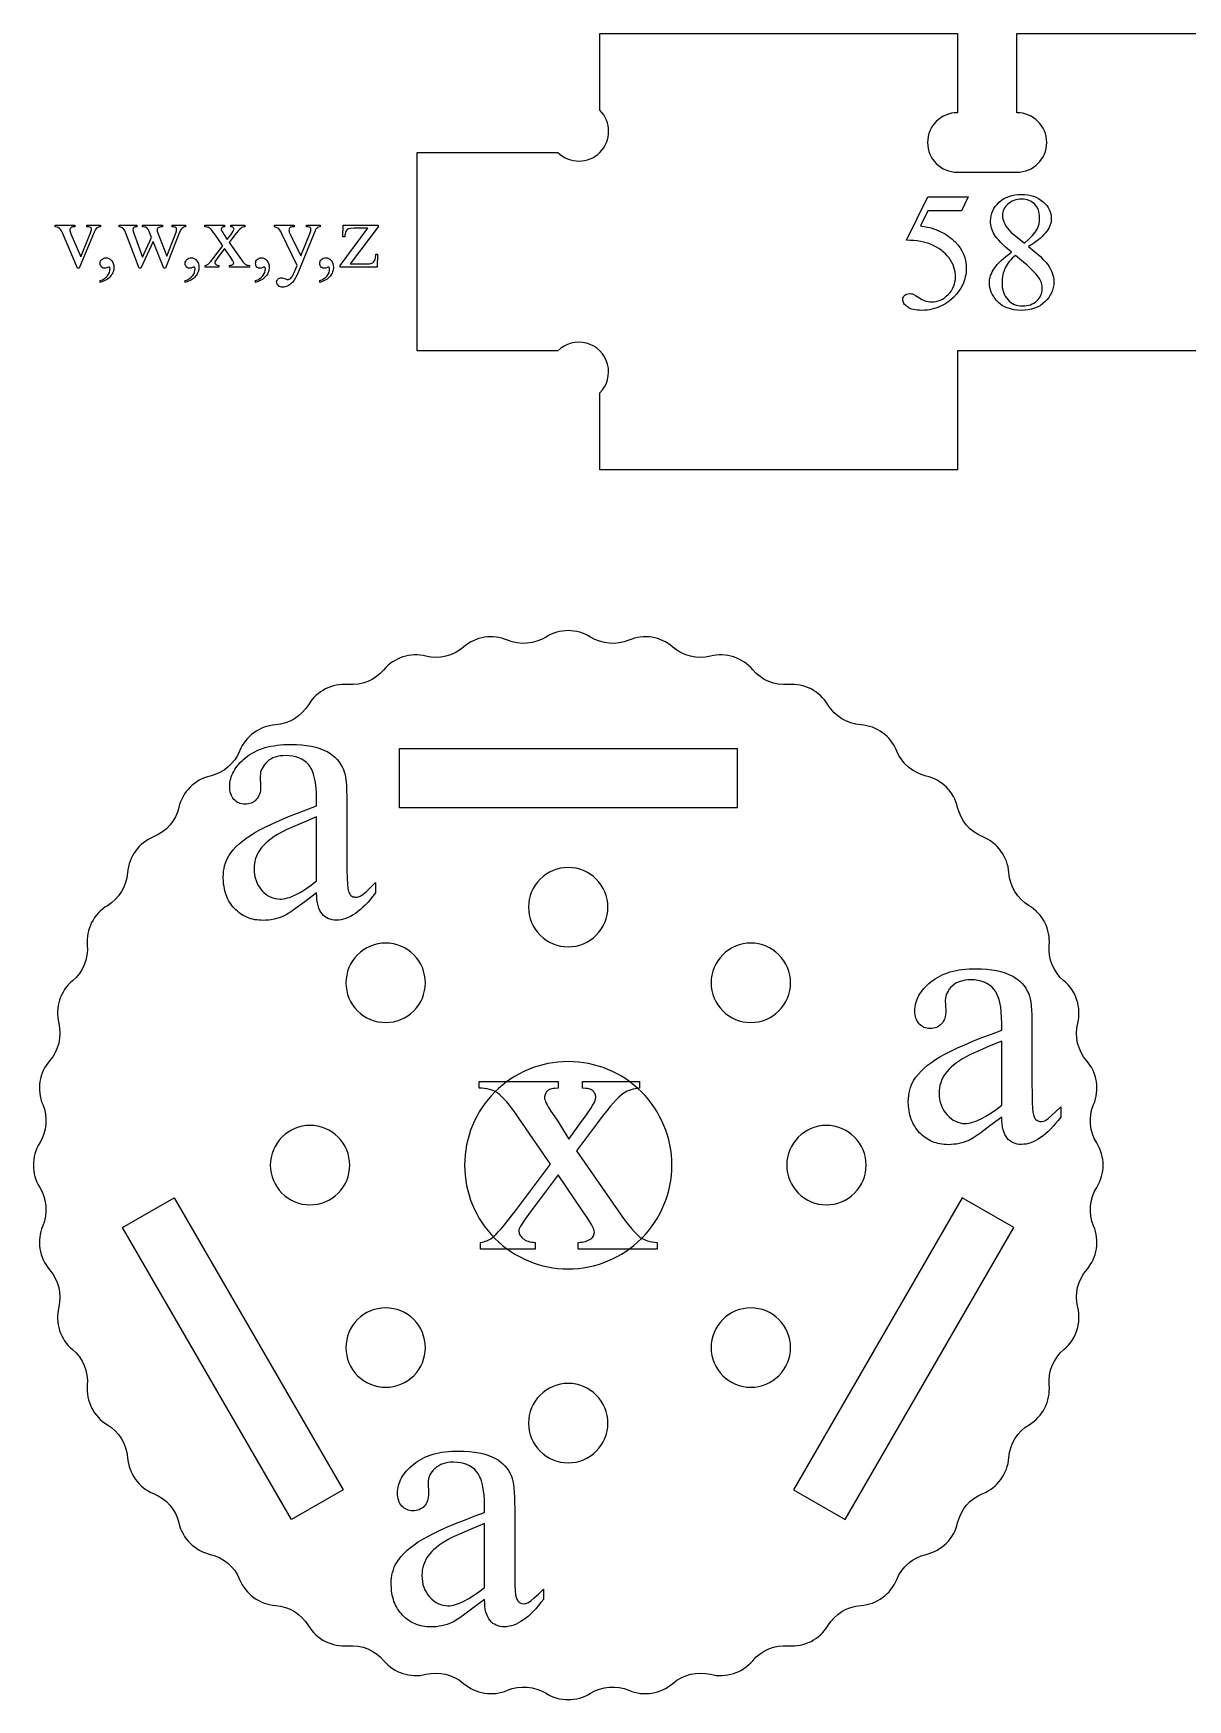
# Model space of a CAD drawing. Extents: x 7 to 905, y -397 to 592.
# Drawn here: x 232.5 to 325.5, y 12.1 to 146.5 of the extents above; entities that cross this region are included whole.
import ezdxf

# ---------------------------------------------------------------- set-up
doc = ezdxf.new("R2010")
doc.units = 0
doc.header["$MEASUREMENT"] = 0
for name, color, linetype in [('EXT', 1, 'CONTINUOUS'), ('INT', 5, 'CONTINUOUS'), ('TEXT', 18, 'CONTINUOUS')]:
    doc.layers.add(name, color=color, linetype=linetype)

msp = doc.modelspace()

# ---------------------------------------------------------------- linework, layer by layer
at = {"layer": 'EXT'}
msp.add_lwpolyline([(351.75, 120.85), (306.95, 120.85), (306.95, 111.25), (278.15, 111.25), (278.15, 117.46, 1), (274.76, 120.85), (263.43, 120.85), (263.43, 136.85), (274.76, 136.85, 1), (278.15, 140.25), (278.15, 146.45), (306.95, 146.45), (306.95, 140.05, 1), (306.95, 135.25), (311.75, 135.25, 1), (311.75, 140.05), (311.75, 146.45), (346.95, 146.45)], format="xyb", dxfattribs=at)
msp.add_lwpolyline([(233.26, 50.3, 0.286149), (233.82, 46.77, -0.244114), (234.55, 43.74, 0.286149), (235.66, 40.34, -0.244114), (236.85, 37.46, 0.286149), (238.47, 34.27, -0.244114), (240.1, 31.62, 0.286149), (242.2, 28.72, -0.244114), (244.23, 26.35, 0.286149), (246.76, 23.82, -0.244114), (249.12, 21.8, 0.286149), (252.02, 19.7, -0.244114), (254.67, 18.07, 0.286149), (257.86, 16.45, -0.244114), (260.74, 15.25, 0.286149), (264.14, 14.15, -0.244114), (267.17, 13.42, 0.286149), (270.7, 12.86, -0.244114), (273.81, 12.62, 0.286149), (277.39, 12.62, -0.244114), (280.49, 12.86, 0.286149), (284.03, 13.42, -0.244114), (287.06, 14.15, 0.286149), (290.46, 15.25, -0.244114), (293.34, 16.45, 0.286149), (296.52, 18.07, -0.244114), (299.18, 19.7, 0.286149), (302.07, 21.8, -0.244114), (304.44, 23.82, 0.286149), (306.97, 26.35, -0.244114), (308.99, 28.72, 0.286149), (311.1, 31.62, -0.244114), (312.73, 34.27, 0.286149), (314.35, 37.46, -0.244114), (315.54, 40.34, 0.286149), (316.65, 43.74, -0.244114), (317.37, 46.77, 0.286149), (317.93, 50.3, -0.244114), (318.18, 53.41, 0.286149), (318.18, 56.99, -0.244114), (317.93, 60.09, 0.286149), (317.37, 63.62, -0.244114), (316.65, 66.65, 0.286149), (315.54, 70.06, -0.244114), (314.35, 72.93, 0.286149), (312.73, 76.12, -0.244114), (311.1, 78.78, 0.286149), (308.99, 81.67, -0.244114), (306.97, 84.04, 0.286149), (304.44, 86.57, -0.244114), (302.07, 88.59, 0.286149), (299.18, 90.7, -0.244114), (296.52, 92.32, 0.286149), (293.34, 93.95, -0.244114), (290.46, 95.14, 0.286149), (287.06, 96.24, -0.244114), (284.03, 96.97, 0.286149), (280.49, 97.53, -0.244114), (277.39, 97.78, 0.286149), (273.81, 97.78, -0.244114), (270.7, 97.53, 0.286149), (267.17, 96.97, -0.244114), (264.14, 96.24, 0.286149), (260.74, 95.14, -0.244114), (257.86, 93.95, 0.286149), (254.67, 92.32, -0.244114), (252.02, 90.7, 0.286149), (249.12, 88.59, -0.244114), (246.76, 86.57, 0.286149), (244.23, 84.04, -0.244114), (242.2, 81.67, 0.286149), (240.1, 78.78, -0.244114), (238.47, 76.12, 0.286149), (236.85, 72.93, -0.244114), (235.66, 70.06, 0.286149), (234.55, 66.65, -0.244114), (233.82, 63.62, 0.286149), (233.26, 60.09, -0.244114), (233.02, 56.99, 0.286149), (233.02, 53.41, -0.244114)], format="xyb", close=True, dxfattribs=at)
at = {"layer": 'INT'}
for points in [[(262, 84), (262, 88.8), (289.2, 88.8), (289.2, 84)], [(253.3, 26.62), (239.7, 50.17), (243.86, 52.57), (257.46, 29.02)], [(297.9, 26.62), (311.5, 50.17), (307.34, 52.57), (293.74, 29.02)]]:
    msp.add_lwpolyline(points, close=True, dxfattribs=at)
for points in [[(275.6, 79.2, 0.414214), (272.4, 76, 0.414214), (275.6, 72.8, 0.414214), (278.8, 76, 0.414214)], [(260.89, 73.1, 0.414214), (257.69, 69.9, 0.414214), (260.89, 66.7, 0.414214), (264.09, 69.9, 0.414214)], [(290.31, 73.1, 0.414214), (287.11, 69.9, 0.414214), (290.31, 66.7, 0.414214), (293.51, 69.9, 0.414214)], [(275.6, 63.55, 0.414214), (267.25, 55.2, 0.414214), (275.6, 46.84, 0.414214), (283.95, 55.2, 0.414214)], [(254.8, 58.4, 0.414214), (251.6, 55.2, 0.414214), (254.8, 52, 0.414214), (258, 55.2, 0.414214)], [(296.4, 58.4, 0.414214), (293.2, 55.2, 0.414214), (296.4, 52, 0.414214), (299.6, 55.2, 0.414214)], [(260.89, 43.69, 0.414214), (257.69, 40.49, 0.414214), (260.89, 37.29, 0.414214), (264.09, 40.49, 0.414214)], [(290.31, 43.69, 0.414214), (287.11, 40.49, 0.414214), (290.31, 37.29, 0.414214), (293.51, 40.49, 0.414214)], [(275.6, 37.6, 0.414214), (272.4, 34.4, 0.414214), (275.6, 31.2, 0.414214), (278.8, 34.4, 0.414214)]]:
    msp.add_lwpolyline(points, format="xyb", close=True, dxfattribs=at)
at = {"layer": 'TEXT'}
for points in [[(307.81, 133.27), (307.29, 132.15), (304.58, 132.15), (303.99, 130.94), (304.42, 130.86), (304.83, 130.76), (305.02, 130.7), (305.21, 130.63), (305.39, 130.56), (305.57, 130.48), (305.74, 130.4), (305.91, 130.3), (306.07, 130.21), (306.22, 130.1), (306.37, 130), (306.51, 129.88), (306.65, 129.76), (306.78, 129.63), (306.99, 129.4), (307.17, 129.16), (307.32, 128.91), (307.44, 128.65), (307.54, 128.38), (307.61, 128.1), (307.65, 127.81), (307.66, 127.51), (307.66, 127.33), (307.65, 127.16), (307.62, 126.99), (307.59, 126.82), (307.55, 126.66), (307.5, 126.5), (307.44, 126.34), (307.38, 126.19), (307.22, 125.9), (307.05, 125.63), (306.86, 125.39), (306.65, 125.16), (306.42, 124.96), (306.19, 124.78), (305.94, 124.62), (305.67, 124.48), (305.48, 124.39), (305.29, 124.32), (305.1, 124.26), (304.9, 124.21), (304.7, 124.17), (304.51, 124.14), (304.31, 124.12), (304.11, 124.11), (303.91, 124.12), (303.73, 124.13), (303.56, 124.15), (303.41, 124.18), (303.27, 124.22), (303.14, 124.27), (303.03, 124.32), (302.93, 124.39), (302.84, 124.46), (302.77, 124.53), (302.7, 124.6), (302.65, 124.68), (302.61, 124.76), (302.58, 124.83), (302.57, 124.91), (302.56, 125), (302.57, 125.09), (302.6, 125.17), (302.65, 125.25), (302.71, 125.33), (302.79, 125.39), (302.89, 125.43), (302.99, 125.46), (303.1, 125.47), (303.26, 125.45), (303.33, 125.44), (303.4, 125.41), (303.58, 125.32), (303.84, 125.14), (303.97, 125.06), (304.09, 124.99), (304.22, 124.93), (304.34, 124.88), (304.47, 124.85), (304.6, 124.82), (304.72, 124.8), (304.85, 124.8), (305.04, 124.81), (305.23, 124.83), (305.41, 124.88), (305.58, 124.94), (305.75, 125.03), (305.91, 125.13), (306.06, 125.25), (306.21, 125.39), (306.35, 125.54), (306.47, 125.69), (306.57, 125.86), (306.65, 126.04), (306.72, 126.22), (306.76, 126.41), (306.79, 126.61), (306.8, 126.82), (306.79, 127.02), (306.77, 127.22), (306.73, 127.41), (306.67, 127.6), (306.6, 127.79), (306.51, 127.98), (306.4, 128.16), (306.28, 128.34), (306.14, 128.51), (305.99, 128.67), (305.83, 128.82), (305.65, 128.96), (305.47, 129.1), (305.27, 129.22), (305.05, 129.33), (304.83, 129.43), (304.64, 129.5), (304.44, 129.56), (304.21, 129.62), (303.98, 129.67), (303.72, 129.71), (303.45, 129.74), (303.16, 129.76), (302.86, 129.78), (304.58, 133.27)], [(311.31, 128.81), (310.83, 129.22), (310.62, 129.42), (310.44, 129.6), (310.28, 129.77), (310.14, 129.93), (310.03, 130.08), (309.94, 130.21), (309.87, 130.35), (309.8, 130.48), (309.75, 130.62), (309.71, 130.75), (309.67, 130.89), (309.65, 131.03), (309.63, 131.17), (309.63, 131.32), (309.64, 131.53), (309.67, 131.74), (309.72, 131.94), (309.8, 132.13), (309.89, 132.32), (310.01, 132.49), (310.15, 132.66), (310.31, 132.83), (310.48, 132.97), (310.67, 133.1), (310.88, 133.21), (311.09, 133.3), (311.33, 133.37), (311.57, 133.42), (311.83, 133.45), (312.1, 133.46), (312.37, 133.45), (312.62, 133.42), (312.86, 133.38), (313.09, 133.31), (313.3, 133.23), (313.5, 133.13), (313.68, 133.01), (313.86, 132.87), (314.01, 132.72), (314.15, 132.56), (314.26, 132.4), (314.35, 132.24), (314.43, 132.07), (314.48, 131.89), (314.51, 131.71), (314.52, 131.52), (314.52, 131.39), (314.5, 131.27), (314.47, 131.14), (314.43, 131.01), (314.38, 130.88), (314.32, 130.75), (314.25, 130.62), (314.16, 130.49), (314.06, 130.36), (313.93, 130.22), (313.78, 130.07), (313.61, 129.92), (313.41, 129.76), (313.19, 129.6), (312.94, 129.43), (312.67, 129.26), (313.2, 128.83), (313.64, 128.45), (313.82, 128.28), (313.98, 128.12), (314.11, 127.97), (314.22, 127.84), (314.33, 127.67), (314.44, 127.49), (314.52, 127.32), (314.59, 127.14), (314.65, 126.96), (314.69, 126.78), (314.71, 126.6), (314.72, 126.41), (314.71, 126.18), (314.67, 125.95), (314.62, 125.74), (314.54, 125.53), (314.44, 125.33), (314.31, 125.14), (314.17, 124.96), (314, 124.79), (313.81, 124.63), (313.61, 124.49), (313.39, 124.38), (313.16, 124.28), (312.92, 124.21), (312.66, 124.16), (312.38, 124.12), (312.1, 124.11), (311.79, 124.13), (311.49, 124.16), (311.22, 124.23), (310.96, 124.31), (310.84, 124.37), (310.72, 124.43), (310.6, 124.49), (310.49, 124.57), (310.39, 124.64), (310.29, 124.73), (310.19, 124.82), (310.1, 124.92), (309.97, 125.08), (309.85, 125.25), (309.75, 125.42), (309.67, 125.59), (309.61, 125.77), (309.57, 125.95), (309.54, 126.14), (309.53, 126.32), (309.54, 126.47), (309.55, 126.62), (309.59, 126.77), (309.63, 126.92), (309.69, 127.07), (309.76, 127.21), (309.84, 127.36), (309.93, 127.51), (310.04, 127.66), (310.17, 127.81), (310.31, 127.97), (310.48, 128.13), (310.66, 128.29), (310.86, 128.46), (311.08, 128.63)], [(312.36, 129.52), (312.72, 129.86), (313.01, 130.16), (313.12, 130.29), (313.22, 130.42), (313.3, 130.54), (313.37, 130.65), (313.46, 130.86), (313.53, 131.09), (313.56, 131.33), (313.58, 131.59), (313.57, 131.76), (313.55, 131.92), (313.52, 132.07), (313.48, 132.21), (313.43, 132.34), (313.36, 132.46), (313.28, 132.58), (313.19, 132.68), (313.08, 132.77), (312.97, 132.85), (312.85, 132.92), (312.72, 132.98), (312.59, 133.02), (312.44, 133.05), (312.28, 133.07), (312.12, 133.07), (311.95, 133.07), (311.8, 133.05), (311.65, 133.02), (311.5, 132.98), (311.37, 132.92), (311.24, 132.85), (311.13, 132.77), (311.02, 132.68), (310.92, 132.58), (310.83, 132.48), (310.76, 132.37), (310.7, 132.26), (310.65, 132.14), (310.62, 132.02), (310.6, 131.9), (310.59, 131.77), (310.6, 131.59), (310.64, 131.42), (310.69, 131.25), (310.77, 131.08), (310.86, 130.91), (310.98, 130.74), (311.12, 130.58), (311.27, 130.42)], [(234.27, 130.99), (235.86, 130.99), (235.86, 130.85), (235.75, 130.85), (235.68, 130.85), (235.63, 130.83), (235.58, 130.81), (235.53, 130.78), (235.5, 130.74), (235.48, 130.7), (235.46, 130.65), (235.46, 130.59), (235.46, 130.53), (235.48, 130.45), (235.54, 130.29), (236.32, 128.42), (237.11, 130.36), (237.17, 130.54), (237.19, 130.61), (237.19, 130.67), (237.19, 130.72), (237.16, 130.76), (237.12, 130.8), (237.06, 130.83), (236.97, 130.85), (236.81, 130.85), (236.81, 130.99), (237.91, 130.99), (237.91, 130.85), (237.82, 130.84), (237.75, 130.83), (237.69, 130.8), (237.64, 130.77), (237.58, 130.71), (237.52, 130.63), (237.47, 130.53), (237.41, 130.41), (236.21, 127.51), (236.06, 127.51), (234.86, 130.36), (234.78, 130.53), (234.7, 130.64), (234.62, 130.72), (234.51, 130.79), (234.42, 130.82), (234.27, 130.85)], [(239.43, 130.99), (240.84, 130.99), (240.84, 130.85), (240.75, 130.84), (240.68, 130.83), (240.62, 130.81), (240.58, 130.78), (240.56, 130.75), (240.54, 130.71), (240.53, 130.67), (240.52, 130.62), (240.54, 130.5), (240.59, 130.35), (241.31, 128.4), (242.04, 129.99), (241.84, 130.48), (241.8, 130.59), (241.74, 130.67), (241.68, 130.74), (241.61, 130.79), (241.56, 130.81), (241.5, 130.83), (241.31, 130.85), (241.31, 130.99), (242.92, 130.99), (242.92, 130.85), (242.79, 130.84), (242.69, 130.82), (242.61, 130.79), (242.54, 130.76), (242.51, 130.72), (242.49, 130.68), (242.47, 130.63), (242.47, 130.57), (242.47, 130.49), (242.5, 130.42), (243.26, 128.48), (243.98, 130.35), (244.03, 130.53), (244.04, 130.6), (244.05, 130.66), (244.04, 130.7), (244.03, 130.73), (244.01, 130.76), (243.98, 130.79), (243.93, 130.81), (243.87, 130.83), (243.79, 130.85), (243.7, 130.85), (243.7, 130.99), (244.76, 130.99), (244.76, 130.85), (244.68, 130.84), (244.61, 130.81), (244.54, 130.77), (244.48, 130.72), (244.43, 130.66), (244.37, 130.59), (244.33, 130.51), (244.29, 130.42), (243.16, 127.51), (243.01, 127.51), (242.16, 129.66), (241.18, 127.51), (241.04, 127.51), (239.96, 130.35), (239.91, 130.47), (239.85, 130.57), (239.8, 130.65), (239.75, 130.71), (239.69, 130.75), (239.62, 130.79), (239.53, 130.83), (239.43, 130.85)], [(246.33, 130.99), (247.92, 130.99), (247.92, 130.85), (247.85, 130.85), (247.79, 130.84), (247.74, 130.82), (247.7, 130.8), (247.68, 130.77), (247.66, 130.74), (247.65, 130.7), (247.64, 130.66), (247.65, 130.61), (247.68, 130.55), (247.72, 130.48), (247.77, 130.39), (247.89, 130.21), (248.13, 129.82), (248.41, 130.21), (248.53, 130.37), (248.61, 130.5), (248.66, 130.6), (248.68, 130.67), (248.67, 130.71), (248.66, 130.74), (248.64, 130.77), (248.61, 130.8), (248.58, 130.82), (248.53, 130.84), (248.48, 130.85), (248.41, 130.85), (248.41, 130.99), (249.55, 130.99), (249.55, 130.85), (249.47, 130.84), (249.39, 130.82), (249.31, 130.79), (249.24, 130.75), (249.14, 130.67), (249.03, 130.55), (248.9, 130.4), (248.75, 130.21), (248.29, 129.59), (249.13, 128.38), (249.27, 128.18), (249.39, 128.02), (249.49, 127.91), (249.57, 127.85), (249.64, 127.81), (249.72, 127.77), (249.81, 127.75), (249.91, 127.74), (249.91, 127.61), (248.32, 127.61), (248.32, 127.74), (248.4, 127.75), (248.47, 127.76), (248.53, 127.79), (248.58, 127.82), (248.61, 127.85), (248.63, 127.88), (248.64, 127.91), (248.65, 127.95), (248.63, 128.01), (248.59, 128.1), (248.51, 128.23), (248.41, 128.38), (247.92, 129.1), (247.37, 128.38), (247.19, 128.11), (247.14, 128.03), (247.12, 127.98), (247.13, 127.94), (247.14, 127.9), (247.17, 127.86), (247.21, 127.82), (247.25, 127.79), (247.31, 127.77), (247.38, 127.75), (247.46, 127.74), (247.46, 127.61), (246.35, 127.61), (246.35, 127.74), (246.42, 127.76), (246.48, 127.78), (246.53, 127.8), (246.59, 127.84), (246.67, 127.91), (246.77, 128.03), (247.06, 128.38), (247.77, 129.32), (247.12, 130.25), (247, 130.43), (246.88, 130.58), (246.78, 130.68), (246.7, 130.75), (246.62, 130.8), (246.53, 130.83), (246.44, 130.85), (246.33, 130.85)], [(251.94, 130.99), (253.51, 130.99), (253.51, 130.85), (253.43, 130.85), (253.36, 130.85), (253.29, 130.83), (253.23, 130.81), (253.18, 130.78), (253.15, 130.74), (253.12, 130.7), (253.11, 130.65), (253.1, 130.6), (253.11, 130.52), (253.13, 130.43), (253.17, 130.32), (253.22, 130.2), (254.05, 128.5), (254.8, 130.37), (254.85, 130.52), (254.86, 130.59), (254.86, 130.66), (254.86, 130.72), (254.84, 130.76), (254.8, 130.8), (254.75, 130.83), (254.66, 130.85), (254.52, 130.85), (254.52, 130.99), (255.62, 130.99), (255.62, 130.85), (255.5, 130.83), (255.41, 130.79), (255.34, 130.73), (255.25, 130.63), (255.2, 130.53), (255.13, 130.34), (253.75, 126.97), (253.64, 126.74), (253.52, 126.54), (253.45, 126.45), (253.38, 126.37), (253.31, 126.3), (253.23, 126.23), (253.07, 126.12), (252.91, 126.04), (252.76, 126), (252.68, 125.99), (252.61, 125.98), (252.5, 125.99), (252.41, 126.01), (252.32, 126.05), (252.25, 126.11), (252.19, 126.17), (252.14, 126.24), (252.12, 126.32), (252.11, 126.39), (252.12, 126.47), (252.13, 126.53), (252.17, 126.59), (252.21, 126.64), (252.27, 126.68), (252.33, 126.71), (252.41, 126.73), (252.49, 126.74), (252.56, 126.73), (252.63, 126.72), (252.82, 126.66), (252.94, 126.61), (253.01, 126.6), (253.06, 126.61), (253.12, 126.63), (253.18, 126.67), (253.25, 126.72), (253.31, 126.79), (253.38, 126.88), (253.44, 127.01), (253.51, 127.16), (253.75, 127.74), (252.54, 130.29), (252.47, 130.42), (252.36, 130.58), (252.28, 130.68), (252.21, 130.75), (252.1, 130.8), (251.94, 130.85)], [(260.24, 128.65), (260.2, 127.61), (257.22, 127.61), (257.22, 127.74), (259.46, 130.73), (258.35, 130.73), (258.06, 130.72), (257.95, 130.7), (257.88, 130.68), (257.83, 130.66), (257.78, 130.62), (257.74, 130.57), (257.7, 130.51), (257.66, 130.41), (257.62, 130.3), (257.6, 130.18), (257.59, 130.05), (257.44, 130.05), (257.46, 130.99), (260.3, 130.99), (260.3, 130.85), (258.03, 127.86), (259.26, 127.86), (259.44, 127.86), (259.59, 127.87), (259.7, 127.89), (259.79, 127.92), (259.85, 127.96), (259.91, 128.01), (259.97, 128.07), (260.01, 128.15), (260.04, 128.22), (260.07, 128.33), (260.11, 128.65)], [(237.89, 126.35), (237.89, 126.52), (238.07, 126.59), (238.23, 126.68), (238.37, 126.78), (238.48, 126.91), (238.57, 127.04), (238.64, 127.18), (238.68, 127.32), (238.69, 127.46), (238.68, 127.53), (238.66, 127.58), (238.63, 127.61), (238.61, 127.61), (238.54, 127.6), (238.43, 127.54), (238.36, 127.52), (238.29, 127.51), (238.2, 127.51), (238.13, 127.53), (238.06, 127.57), (238, 127.61), (237.96, 127.67), (237.92, 127.74), (237.9, 127.82), (237.89, 127.91), (237.9, 128), (237.93, 128.08), (237.97, 128.15), (238.03, 128.22), (238.11, 128.28), (238.19, 128.32), (238.27, 128.34), (238.37, 128.35), (238.49, 128.34), (238.6, 128.3), (238.71, 128.23), (238.8, 128.14), (238.89, 128.02), (238.95, 127.89), (238.98, 127.74), (238.99, 127.57), (238.99, 127.48), (238.98, 127.39), (238.96, 127.3), (238.93, 127.21), (238.89, 127.12), (238.85, 127.03), (238.79, 126.95), (238.73, 126.87), (238.66, 126.79), (238.58, 126.71), (238.49, 126.64), (238.39, 126.58), (238.28, 126.51), (238.16, 126.46)], [(244.75, 126.35), (244.75, 126.52), (244.93, 126.59), (245.08, 126.68), (245.22, 126.78), (245.33, 126.91), (245.43, 127.04), (245.49, 127.18), (245.53, 127.32), (245.54, 127.46), (245.53, 127.53), (245.51, 127.58), (245.48, 127.61), (245.46, 127.61), (245.39, 127.6), (245.28, 127.54), (245.21, 127.52), (245.14, 127.51), (245.05, 127.51), (244.98, 127.53), (244.91, 127.57), (244.85, 127.61), (244.81, 127.67), (244.77, 127.74), (244.75, 127.82), (244.75, 127.91), (244.75, 128), (244.78, 128.08), (244.82, 128.15), (244.88, 128.22), (244.96, 128.28), (245.04, 128.32), (245.13, 128.34), (245.22, 128.35), (245.34, 128.34), (245.45, 128.3), (245.56, 128.23), (245.65, 128.14), (245.74, 128.02), (245.8, 127.89), (245.83, 127.74), (245.84, 127.57), (245.84, 127.48), (245.83, 127.39), (245.81, 127.3), (245.78, 127.21), (245.74, 127.12), (245.7, 127.03), (245.64, 126.95), (245.58, 126.87), (245.51, 126.79), (245.43, 126.71), (245.34, 126.64), (245.24, 126.58), (245.13, 126.51), (245.01, 126.46)], [(250.41, 126.35), (250.41, 126.52), (250.59, 126.59), (250.75, 126.68), (250.88, 126.78), (251, 126.91), (251.09, 127.04), (251.15, 127.18), (251.19, 127.32), (251.21, 127.46), (251.2, 127.53), (251.17, 127.58), (251.15, 127.61), (251.12, 127.61), (251.06, 127.6), (250.94, 127.54), (250.88, 127.52), (250.8, 127.51), (250.72, 127.51), (250.64, 127.53), (250.57, 127.57), (250.52, 127.61), (250.47, 127.67), (250.44, 127.74), (250.42, 127.82), (250.41, 127.91), (250.42, 128), (250.44, 128.08), (250.49, 128.15), (250.55, 128.22), (250.62, 128.28), (250.7, 128.32), (250.79, 128.34), (250.89, 128.35), (251, 128.34), (251.12, 128.3), (251.22, 128.23), (251.32, 128.14), (251.4, 128.02), (251.46, 127.89), (251.5, 127.74), (251.51, 127.57), (251.5, 127.48), (251.49, 127.39), (251.47, 127.3), (251.44, 127.21), (251.41, 127.12), (251.36, 127.03), (251.31, 126.95), (251.24, 126.87), (251.17, 126.79), (251.09, 126.71), (251, 126.64), (250.9, 126.58), (250.79, 126.51), (250.68, 126.46)], [(255.58, 126.35), (255.58, 126.52), (255.76, 126.59), (255.92, 126.68), (256.06, 126.78), (256.17, 126.91), (256.26, 127.04), (256.33, 127.18), (256.37, 127.32), (256.38, 127.46), (256.37, 127.53), (256.35, 127.58), (256.32, 127.61), (256.29, 127.61), (256.23, 127.6), (256.12, 127.54), (256.05, 127.52), (255.98, 127.51), (255.89, 127.51), (255.82, 127.53), (255.75, 127.57), (255.69, 127.61), (255.64, 127.67), (255.61, 127.74), (255.59, 127.82), (255.58, 127.91), (255.59, 128), (255.62, 128.08), (255.66, 128.15), (255.72, 128.22), (255.79, 128.28), (255.87, 128.32), (255.96, 128.34), (256.06, 128.35), (256.18, 128.34), (256.29, 128.3), (256.39, 128.23), (256.49, 128.14), (256.57, 128.02), (256.63, 127.89), (256.67, 127.74), (256.68, 127.57), (256.68, 127.48), (256.67, 127.39), (256.64, 127.3), (256.62, 127.21), (256.58, 127.12), (256.53, 127.03), (256.48, 126.95), (256.42, 126.87), (256.35, 126.79), (256.27, 126.71), (256.18, 126.64), (256.08, 126.58), (255.97, 126.51), (255.85, 126.46)], [(311.63, 128.55), (311.49, 128.44), (311.37, 128.32), (311.25, 128.19), (311.15, 128.07), (311.05, 127.94), (310.96, 127.81), (310.88, 127.68), (310.81, 127.54), (310.75, 127.4), (310.69, 127.26), (310.65, 127.12), (310.61, 126.97), (310.58, 126.82), (310.56, 126.67), (310.55, 126.52), (310.55, 126.36), (310.55, 126.15), (310.57, 125.95), (310.61, 125.76), (310.66, 125.59), (310.73, 125.42), (310.81, 125.27), (310.9, 125.12), (311.01, 124.99), (311.13, 124.87), (311.26, 124.76), (311.4, 124.67), (311.54, 124.6), (311.7, 124.54), (311.86, 124.5), (312.03, 124.48), (312.2, 124.47), (312.38, 124.48), (312.54, 124.5), (312.7, 124.53), (312.85, 124.57), (312.99, 124.63), (313.12, 124.7), (313.24, 124.78), (313.35, 124.88), (313.45, 124.98), (313.54, 125.09), (313.62, 125.21), (313.68, 125.33), (313.72, 125.45), (313.76, 125.58), (313.78, 125.72), (313.78, 125.86), (313.78, 125.98), (313.77, 126.09), (313.75, 126.2), (313.72, 126.31), (313.69, 126.42), (313.64, 126.52), (313.59, 126.62), (313.53, 126.72), (313.4, 126.9), (313.24, 127.09), (313.04, 127.3), (312.82, 127.53), (312.57, 127.76), (312.28, 128.01), (311.97, 128.28)], [(255.33, 77.16), (254.39, 76.44), (253.64, 75.89), (253.34, 75.68), (253.08, 75.51), (252.88, 75.39), (252.72, 75.3), (252.52, 75.22), (252.32, 75.14), (252.11, 75.08), (251.9, 75.03), (251.68, 74.99), (251.47, 74.96), (251.25, 74.94), (251.02, 74.93), (250.85, 74.94), (250.68, 74.95), (250.52, 74.97), (250.35, 74.99), (250.2, 75.03), (250.04, 75.07), (249.89, 75.12), (249.75, 75.17), (249.6, 75.24), (249.47, 75.31), (249.33, 75.39), (249.2, 75.47), (249.07, 75.57), (248.95, 75.67), (248.83, 75.78), (248.72, 75.89), (248.61, 76.01), (248.5, 76.14), (248.41, 76.27), (248.32, 76.41), (248.24, 76.55), (248.16, 76.7), (248.1, 76.85), (248.04, 77), (247.98, 77.16), (247.94, 77.33), (247.9, 77.5), (247.87, 77.67), (247.84, 77.85), (247.82, 78.03), (247.81, 78.41), (247.82, 78.66), (247.84, 78.89), (247.87, 79.12), (247.92, 79.34), (247.98, 79.55), (248.06, 79.75), (248.15, 79.94), (248.25, 80.13), (248.42, 80.37), (248.61, 80.62), (248.83, 80.86), (249.08, 81.1), (249.36, 81.33), (249.66, 81.56), (249.99, 81.79), (250.35, 82.01), (250.76, 82.24), (251.23, 82.48), (251.76, 82.73), (252.35, 82.99), (253, 83.27), (253.71, 83.56), (254.49, 83.86), (255.33, 84.17), (255.33, 84.7), (255.32, 85.18), (255.29, 85.63), (255.24, 86.03), (255.17, 86.4), (255.08, 86.73), (255.03, 86.88), (254.97, 87.02), (254.91, 87.14), (254.84, 87.26), (254.77, 87.37), (254.69, 87.47), (254.52, 87.65), (254.33, 87.8), (254.13, 87.93), (253.9, 88.03), (253.66, 88.12), (253.4, 88.18), (253.12, 88.21), (252.82, 88.22), (252.6, 88.21), (252.38, 88.19), (252.18, 88.15), (251.99, 88.1), (251.81, 88.03), (251.65, 87.94), (251.49, 87.84), (251.35, 87.72), (251.22, 87.59), (251.1, 87.46), (251.01, 87.32), (250.93, 87.18), (250.87, 87.04), (250.82, 86.89), (250.8, 86.73), (250.79, 86.57), (250.82, 85.72), (250.81, 85.55), (250.8, 85.4), (250.77, 85.25), (250.73, 85.11), (250.68, 84.99), (250.62, 84.87), (250.55, 84.77), (250.47, 84.67), (250.38, 84.58), (250.28, 84.51), (250.18, 84.44), (250.07, 84.39), (249.95, 84.35), (249.83, 84.32), (249.7, 84.31), (249.56, 84.3), (249.43, 84.31), (249.3, 84.32), (249.18, 84.35), (249.07, 84.4), (248.96, 84.45), (248.86, 84.52), (248.76, 84.59), (248.67, 84.68), (248.59, 84.78), (248.52, 84.89), (248.46, 85.01), (248.41, 85.14), (248.37, 85.27), (248.35, 85.42), (248.33, 85.57), (248.33, 85.73), (248.33, 85.89), (248.35, 86.04), (248.37, 86.2), (248.41, 86.35), (248.45, 86.5), (248.51, 86.65), (248.57, 86.8), (248.65, 86.95), (248.74, 87.09), (248.83, 87.23), (248.94, 87.38), (249.06, 87.52), (249.18, 87.65), (249.32, 87.79), (249.47, 87.93), (249.62, 88.06), (249.79, 88.19), (249.96, 88.31), (250.15, 88.42), (250.34, 88.52), (250.54, 88.62), (250.74, 88.71), (250.96, 88.79), (251.18, 88.86), (251.41, 88.92), (251.65, 88.97), (251.9, 89.02), (252.16, 89.06), (252.42, 89.09), (252.7, 89.11), (252.98, 89.12), (253.27, 89.12), (253.71, 89.11), (254.13, 89.08), (254.52, 89.04), (254.9, 88.97), (255.26, 88.89), (255.6, 88.78), (255.92, 88.66), (256.22, 88.52), (256.43, 88.4), (256.62, 88.26), (256.8, 88.1), (256.97, 87.93), (257.13, 87.74), (257.26, 87.54), (257.39, 87.32), (257.5, 87.09), (257.56, 86.91), (257.62, 86.69), (257.66, 86.42), (257.7, 86.12), (257.73, 85.78), (257.75, 85.39), (257.76, 84.96), (257.76, 84.49), (257.76, 79.9), (257.77, 79.03), (257.78, 78.35), (257.81, 77.85), (257.84, 77.54), (257.88, 77.34), (257.94, 77.17), (258, 77.05), (258.04, 77), (258.08, 76.95), (258.17, 76.89), (258.26, 76.84), (258.37, 76.82), (258.47, 76.81), (258.59, 76.81), (258.69, 76.83), (258.79, 76.86), (258.89, 76.91), (259.08, 77.05), (259.34, 77.27), (259.67, 77.59), (260.08, 77.99), (260.08, 77.16), (259.87, 76.89), (259.67, 76.64), (259.47, 76.41), (259.26, 76.19), (259.06, 75.99), (258.86, 75.81), (258.66, 75.65), (258.47, 75.5), (258.27, 75.37), (258.07, 75.26), (257.88, 75.16), (257.69, 75.09), (257.49, 75.03), (257.3, 74.98), (257.11, 74.96), (256.92, 74.95), (256.75, 74.96), (256.58, 74.98), (256.42, 75.02), (256.28, 75.07), (256.14, 75.14), (256.01, 75.23), (255.89, 75.33), (255.77, 75.45), (255.67, 75.59), (255.59, 75.74), (255.51, 75.93), (255.45, 76.13), (255.4, 76.35), (255.36, 76.6), (255.34, 76.87)], [(255.33, 78.12), (255.33, 83.27), (254.32, 82.86), (253.5, 82.51), (252.88, 82.23), (252.64, 82.11), (252.46, 82.01), (252.17, 81.85), (251.91, 81.69), (251.67, 81.52), (251.46, 81.35), (251.26, 81.18), (251.08, 81.01), (250.92, 80.83), (250.79, 80.66), (250.67, 80.48), (250.57, 80.29), (250.48, 80.11), (250.41, 79.92), (250.36, 79.72), (250.32, 79.52), (250.29, 79.32), (250.29, 79.11), (250.3, 78.85), (250.33, 78.6), (250.38, 78.36), (250.45, 78.14), (250.53, 77.92), (250.64, 77.72), (250.77, 77.53), (250.92, 77.35), (251.08, 77.18), (251.25, 77.04), (251.42, 76.92), (251.6, 76.82), (251.79, 76.74), (251.98, 76.69), (252.18, 76.66), (252.38, 76.64), (252.52, 76.65), (252.67, 76.67), (252.83, 76.7), (252.99, 76.74), (253.15, 76.79), (253.32, 76.85), (253.5, 76.93), (253.68, 77.01), (254.06, 77.22), (254.46, 77.47), (254.89, 77.77)], [(310.53, 59.08), (309.58, 58.36), (308.83, 57.81), (308.53, 57.6), (308.28, 57.43), (308.07, 57.3), (307.92, 57.22), (307.72, 57.13), (307.51, 57.06), (307.3, 57), (307.09, 56.94), (306.88, 56.9), (306.66, 56.88), (306.44, 56.86), (306.22, 56.85), (306.05, 56.86), (305.88, 56.87), (305.71, 56.89), (305.55, 56.91), (305.39, 56.95), (305.24, 56.99), (305.09, 57.04), (304.94, 57.09), (304.8, 57.16), (304.66, 57.23), (304.53, 57.31), (304.4, 57.39), (304.27, 57.49), (304.15, 57.59), (304.03, 57.69), (303.91, 57.81), (303.8, 57.93), (303.7, 58.06), (303.6, 58.19), (303.52, 58.33), (303.43, 58.47), (303.36, 58.61), (303.29, 58.77), (303.23, 58.92), (303.18, 59.08), (303.13, 59.25), (303.09, 59.41), (303.06, 59.59), (303.04, 59.77), (303.02, 59.95), (303, 60.33), (303.01, 60.58), (303.03, 60.81), (303.07, 61.04), (303.12, 61.25), (303.18, 61.46), (303.25, 61.67), (303.34, 61.86), (303.45, 62.04), (303.61, 62.29), (303.81, 62.54), (304.03, 62.78), (304.28, 63.02), (304.55, 63.25), (304.86, 63.48), (305.19, 63.71), (305.55, 63.93), (305.95, 64.16), (306.42, 64.4), (306.95, 64.65), (307.54, 64.91), (308.2, 65.19), (308.91, 65.48), (309.69, 65.77), (310.53, 66.09), (310.53, 66.62), (310.52, 67.1), (310.49, 67.55), (310.44, 67.95), (310.37, 68.32), (310.28, 68.65), (310.22, 68.8), (310.17, 68.93), (310.1, 69.06), (310.04, 69.18), (309.96, 69.29), (309.89, 69.39), (309.72, 69.57), (309.53, 69.72), (309.32, 69.85), (309.1, 69.95), (308.86, 70.04), (308.6, 70.09), (308.32, 70.13), (308.02, 70.14), (307.79, 70.13), (307.58, 70.11), (307.38, 70.07), (307.19, 70.02), (307.01, 69.95), (306.84, 69.86), (306.69, 69.76), (306.54, 69.64), (306.41, 69.51), (306.3, 69.38), (306.2, 69.24), (306.12, 69.1), (306.06, 68.96), (306.02, 68.8), (305.99, 68.65), (305.98, 68.49), (306.01, 67.63), (306.01, 67.47), (305.99, 67.31), (305.96, 67.17), (305.93, 67.03), (305.88, 66.91), (305.82, 66.79), (305.75, 66.68), (305.67, 66.59), (305.58, 66.5), (305.48, 66.43), (305.38, 66.36), (305.27, 66.31), (305.15, 66.27), (305.03, 66.24), (304.9, 66.22), (304.76, 66.22), (304.63, 66.22), (304.5, 66.24), (304.38, 66.27), (304.26, 66.31), (304.16, 66.37), (304.05, 66.43), (303.96, 66.51), (303.87, 66.6), (303.79, 66.7), (303.72, 66.81), (303.66, 66.93), (303.61, 67.06), (303.57, 67.19), (303.54, 67.33), (303.53, 67.49), (303.52, 67.65), (303.53, 67.81), (303.54, 67.96), (303.57, 68.12), (303.6, 68.27), (303.65, 68.42), (303.7, 68.57), (303.77, 68.72), (303.85, 68.87), (303.93, 69.01), (304.03, 69.15), (304.13, 69.3), (304.25, 69.44), (304.38, 69.57), (304.51, 69.71), (304.66, 69.85), (304.82, 69.98), (304.99, 70.11), (305.16, 70.23), (305.34, 70.34), (305.53, 70.44), (305.73, 70.54), (305.94, 70.63), (306.16, 70.71), (306.38, 70.78), (306.61, 70.84), (306.85, 70.89), (307.1, 70.94), (307.35, 70.97), (307.62, 71), (307.89, 71.02), (308.17, 71.04), (308.46, 71.04), (308.9, 71.03), (309.32, 71), (309.72, 70.96), (310.1, 70.89), (310.46, 70.8), (310.8, 70.7), (311.11, 70.58), (311.41, 70.44), (311.62, 70.31), (311.82, 70.18), (312, 70.02), (312.17, 69.85), (312.32, 69.66), (312.46, 69.46), (312.58, 69.24), (312.7, 69.01), (312.76, 68.83), (312.81, 68.61), (312.86, 68.34), (312.89, 68.04), (312.92, 67.69), (312.94, 67.31), (312.96, 66.88), (312.96, 66.41), (312.96, 61.82), (312.97, 60.95), (312.98, 60.26), (313, 59.77), (313.03, 59.46), (313.08, 59.26), (313.13, 59.09), (313.2, 58.96), (313.24, 58.91), (313.28, 58.87), (313.37, 58.81), (313.46, 58.76), (313.56, 58.73), (313.67, 58.73), (313.78, 58.73), (313.89, 58.75), (313.99, 58.78), (314.08, 58.83), (314.27, 58.97), (314.54, 59.19), (314.87, 59.51), (315.28, 59.91), (315.28, 59.08), (315.07, 58.81), (314.87, 58.56), (314.66, 58.33), (314.46, 58.11), (314.26, 57.91), (314.06, 57.73), (313.86, 57.57), (313.66, 57.42), (313.46, 57.29), (313.27, 57.18), (313.07, 57.08), (312.88, 57.01), (312.69, 56.94), (312.5, 56.9), (312.31, 56.88), (312.12, 56.87), (311.94, 56.87), (311.78, 56.9), (311.62, 56.94), (311.47, 56.99), (311.33, 57.06), (311.2, 57.15), (311.08, 57.25), (310.97, 57.37), (310.87, 57.5), (310.78, 57.66), (310.71, 57.84), (310.64, 58.05), (310.6, 58.27), (310.56, 58.52), (310.54, 58.79)], [(310.53, 60.04), (310.53, 65.19), (309.51, 64.78), (308.69, 64.43), (308.07, 64.15), (307.84, 64.03), (307.65, 63.93), (307.37, 63.77), (307.11, 63.6), (306.87, 63.44), (306.65, 63.27), (306.45, 63.1), (306.28, 62.93), (306.12, 62.75), (305.98, 62.57), (305.87, 62.4), (305.76, 62.21), (305.68, 62.03), (305.61, 61.83), (305.55, 61.64), (305.51, 61.44), (305.49, 61.23), (305.48, 61.03), (305.49, 60.77), (305.52, 60.52), (305.57, 60.28), (305.64, 60.05), (305.73, 59.84), (305.84, 59.64), (305.97, 59.44), (306.12, 59.26), (306.28, 59.1), (306.45, 58.96), (306.62, 58.84), (306.8, 58.74), (306.98, 58.66), (307.18, 58.61), (307.37, 58.57), (307.58, 58.56), (307.72, 58.57), (307.87, 58.59), (308.02, 58.61), (308.18, 58.66), (308.35, 58.71), (308.52, 58.77), (308.69, 58.85), (308.87, 58.93), (309.25, 59.14), (309.66, 59.39), (310.08, 59.69)], [(268.43, 61.95), (274.79, 61.95), (274.79, 61.41), (274.51, 61.39), (274.38, 61.38), (274.27, 61.35), (274.17, 61.33), (274.08, 61.29), (274.01, 61.25), (273.94, 61.2), (273.88, 61.15), (273.83, 61.09), (273.79, 61.03), (273.76, 60.96), (273.73, 60.89), (273.71, 60.82), (273.7, 60.74), (273.7, 60.65), (273.7, 60.56), (273.73, 60.45), (273.77, 60.33), (273.83, 60.2), (273.9, 60.06), (273.99, 59.91), (274.21, 59.56), (274.7, 58.82), (275.66, 57.29), (276.76, 58.82), (277.01, 59.17), (277.23, 59.49), (277.41, 59.77), (277.56, 60.02), (277.68, 60.23), (277.76, 60.41), (277.81, 60.56), (277.83, 60.67), (277.82, 60.74), (277.81, 60.82), (277.79, 60.89), (277.76, 60.95), (277.73, 61.02), (277.68, 61.08), (277.63, 61.14), (277.58, 61.19), (277.51, 61.24), (277.43, 61.29), (277.34, 61.32), (277.25, 61.35), (277.14, 61.38), (277.02, 61.39), (276.76, 61.41), (276.76, 61.95), (281.34, 61.95), (281.34, 61.41), (281.16, 61.39), (280.99, 61.36), (280.82, 61.33), (280.66, 61.28), (280.51, 61.23), (280.36, 61.17), (280.22, 61.09), (280.08, 61.01), (279.89, 60.86), (279.69, 60.68), (279.47, 60.47), (279.23, 60.21), (278.97, 59.92), (278.7, 59.59), (278.41, 59.23), (278.11, 58.82), (276.26, 56.36), (279.63, 51.52), (279.92, 51.1), (280.2, 50.72), (280.46, 50.39), (280.69, 50.1), (280.9, 49.85), (281.09, 49.65), (281.25, 49.49), (281.4, 49.38), (281.53, 49.29), (281.68, 49.22), (281.84, 49.15), (282, 49.1), (282.18, 49.05), (282.37, 49.01), (282.56, 48.99), (282.77, 48.97), (282.77, 48.44), (276.4, 48.44), (276.4, 48.97), (276.56, 48.98), (276.71, 48.99), (276.85, 49.01), (276.99, 49.05), (277.11, 49.09), (277.22, 49.14), (277.33, 49.2), (277.43, 49.27), (277.49, 49.32), (277.55, 49.38), (277.6, 49.44), (277.64, 49.51), (277.67, 49.58), (277.69, 49.65), (277.7, 49.73), (277.71, 49.81), (277.69, 49.91), (277.65, 50.05), (277.58, 50.21), (277.47, 50.41), (277.34, 50.64), (277.18, 50.9), (276.76, 51.52), (274.79, 54.41), (272.62, 51.52), (272.18, 50.92), (271.87, 50.45), (271.76, 50.27), (271.68, 50.12), (271.63, 50.01), (271.62, 49.93), (271.62, 49.84), (271.64, 49.76), (271.66, 49.67), (271.7, 49.59), (271.75, 49.51), (271.8, 49.44), (271.87, 49.36), (271.95, 49.29), (272.04, 49.22), (272.14, 49.16), (272.24, 49.11), (272.36, 49.07), (272.49, 49.03), (272.63, 49), (272.78, 48.98), (272.94, 48.97), (272.94, 48.44), (268.53, 48.44), (268.53, 48.97), (268.66, 48.99), (268.79, 49.02), (268.91, 49.06), (269.03, 49.1), (269.15, 49.15), (269.26, 49.21), (269.36, 49.27), (269.46, 49.34), (269.62, 49.47), (269.79, 49.64), (269.99, 49.85), (270.22, 50.1), (270.46, 50.39), (270.74, 50.73), (271.35, 51.52), (274.18, 55.29), (271.62, 59), (271.35, 59.38), (271.1, 59.72), (270.87, 60.03), (270.65, 60.3), (270.45, 60.53), (270.26, 60.72), (270.08, 60.88), (269.93, 61), (269.77, 61.1), (269.61, 61.18), (269.44, 61.25), (269.25, 61.3), (269.06, 61.35), (268.86, 61.38), (268.65, 61.4), (268.43, 61.41)], [(268.86, 20.19), (267.91, 19.47), (267.16, 18.92), (266.86, 18.71), (266.61, 18.54), (266.4, 18.42), (266.24, 18.33), (266.04, 18.25), (265.84, 18.17), (265.63, 18.11), (265.42, 18.06), (265.21, 18.02), (264.99, 17.99), (264.77, 17.97), (264.55, 17.97), (264.38, 17.97), (264.21, 17.98), (264.04, 18), (263.88, 18.03), (263.72, 18.06), (263.57, 18.1), (263.42, 18.15), (263.27, 18.21), (263.13, 18.27), (262.99, 18.34), (262.86, 18.42), (262.72, 18.51), (262.6, 18.6), (262.47, 18.7), (262.36, 18.81), (262.24, 18.92), (262.13, 19.05), (262.03, 19.17), (261.93, 19.31), (261.84, 19.44), (261.76, 19.58), (261.69, 19.73), (261.62, 19.88), (261.56, 20.03), (261.51, 20.19), (261.46, 20.36), (261.42, 20.53), (261.39, 20.7), (261.36, 20.88), (261.35, 21.07), (261.33, 21.45), (261.34, 21.69), (261.36, 21.92), (261.4, 22.15), (261.44, 22.37), (261.51, 22.58), (261.58, 22.78), (261.67, 22.97), (261.78, 23.16), (261.94, 23.41), (262.13, 23.65), (262.35, 23.89), (262.6, 24.13), (262.88, 24.37), (263.18, 24.6), (263.52, 24.82), (263.88, 25.05), (264.28, 25.27), (264.75, 25.51), (265.28, 25.76), (265.87, 26.03), (266.52, 26.3), (267.24, 26.59), (268.02, 26.89), (268.86, 27.2), (268.86, 27.73), (268.85, 28.22), (268.82, 28.66), (268.76, 29.07), (268.69, 29.43), (268.6, 29.76), (268.55, 29.91), (268.49, 30.05), (268.43, 30.18), (268.36, 30.29), (268.29, 30.4), (268.21, 30.5), (268.04, 30.68), (267.86, 30.83), (267.65, 30.96), (267.43, 31.07), (267.18, 31.15), (266.92, 31.21), (266.64, 31.24), (266.35, 31.25), (266.12, 31.25), (265.91, 31.22), (265.7, 31.18), (265.51, 31.13), (265.34, 31.06), (265.17, 30.97), (265.02, 30.87), (264.87, 30.75), (264.74, 30.63), (264.63, 30.49), (264.53, 30.36), (264.45, 30.22), (264.39, 30.07), (264.35, 29.92), (264.32, 29.76), (264.31, 29.6), (264.34, 28.75), (264.34, 28.58), (264.32, 28.43), (264.29, 28.28), (264.26, 28.15), (264.21, 28.02), (264.15, 27.9), (264.08, 27.8), (264, 27.7), (263.91, 27.61), (263.81, 27.54), (263.71, 27.48), (263.6, 27.42), (263.48, 27.38), (263.36, 27.35), (263.22, 27.34), (263.09, 27.33), (262.95, 27.34), (262.83, 27.36), (262.71, 27.39), (262.59, 27.43), (262.48, 27.48), (262.38, 27.55), (262.29, 27.63), (262.2, 27.72), (262.11, 27.82), (262.04, 27.92), (261.98, 28.04), (261.94, 28.17), (261.9, 28.3), (261.87, 28.45), (261.85, 28.6), (261.85, 28.76), (261.85, 28.92), (261.87, 29.08), (261.89, 29.23), (261.93, 29.38), (261.98, 29.53), (262.03, 29.68), (262.1, 29.83), (262.17, 29.98), (262.26, 30.12), (262.36, 30.27), (262.46, 30.41), (262.58, 30.55), (262.71, 30.69), (262.84, 30.82), (262.99, 30.96), (263.15, 31.09), (263.31, 31.22), (263.49, 31.34), (263.67, 31.45), (263.86, 31.56), (264.06, 31.65), (264.27, 31.74), (264.48, 31.82), (264.71, 31.89), (264.94, 31.95), (265.18, 32.01), (265.43, 32.05), (265.68, 32.09), (265.95, 32.12), (266.22, 32.14), (266.5, 32.15), (266.79, 32.15), (267.23, 32.15), (267.65, 32.12), (268.05, 32.07), (268.43, 32), (268.79, 31.92), (269.12, 31.81), (269.44, 31.69), (269.74, 31.55), (269.95, 31.43), (270.15, 31.29), (270.33, 31.13), (270.5, 30.96), (270.65, 30.78), (270.79, 30.57), (270.91, 30.35), (271.02, 30.12), (271.09, 29.94), (271.14, 29.72), (271.19, 29.46), (271.22, 29.15), (271.25, 28.81), (271.27, 28.42), (271.28, 27.99), (271.29, 27.52), (271.29, 22.94), (271.29, 22.06), (271.31, 21.38), (271.33, 20.88), (271.36, 20.57), (271.41, 20.37), (271.46, 20.21), (271.53, 20.08), (271.57, 20.03), (271.61, 19.99), (271.69, 19.92), (271.79, 19.88), (271.89, 19.85), (272, 19.84), (272.11, 19.85), (272.22, 19.86), (272.32, 19.9), (272.41, 19.94), (272.6, 20.08), (272.86, 20.31), (273.2, 20.62), (273.6, 21.02), (273.6, 20.19), (273.4, 19.93), (273.19, 19.67), (272.99, 19.44), (272.79, 19.23), (272.59, 19.03), (272.39, 18.84), (272.19, 18.68), (271.99, 18.53), (271.79, 18.4), (271.6, 18.29), (271.4, 18.2), (271.21, 18.12), (271.02, 18.06), (270.83, 18.02), (270.64, 17.99), (270.45, 17.98), (270.27, 17.99), (270.11, 18.01), (269.95, 18.05), (269.8, 18.11), (269.66, 18.18), (269.53, 18.26), (269.41, 18.36), (269.3, 18.48), (269.2, 18.62), (269.11, 18.78), (269.03, 18.96), (268.97, 19.16), (268.92, 19.39), (268.89, 19.63), (268.87, 19.9)], [(268.86, 21.15), (268.86, 26.3), (267.84, 25.89), (267.02, 25.54), (266.4, 25.26), (266.17, 25.15), (265.98, 25.05), (265.7, 24.88), (265.44, 24.72), (265.2, 24.55), (264.98, 24.38), (264.78, 24.21), (264.6, 24.04), (264.45, 23.86), (264.31, 23.69), (264.19, 23.51), (264.09, 23.33), (264.01, 23.14), (263.94, 22.95), (263.88, 22.75), (263.84, 22.55), (263.82, 22.35), (263.81, 22.14), (263.82, 21.88), (263.85, 21.63), (263.9, 21.39), (263.97, 21.17), (264.06, 20.95), (264.17, 20.75), (264.3, 20.56), (264.45, 20.38), (264.61, 20.21), (264.77, 20.07), (264.95, 19.95), (265.13, 19.85), (265.31, 19.78), (265.5, 19.72), (265.7, 19.69), (265.91, 19.68), (266.05, 19.68), (266.2, 19.7), (266.35, 19.73), (266.51, 19.77), (266.68, 19.82), (266.85, 19.88), (267.02, 19.96), (267.2, 20.05), (267.58, 20.25), (267.98, 20.51), (268.41, 20.81)]]:
    msp.add_lwpolyline(points, close=True, dxfattribs=at)

doc.saveas('drawing.dxf')
